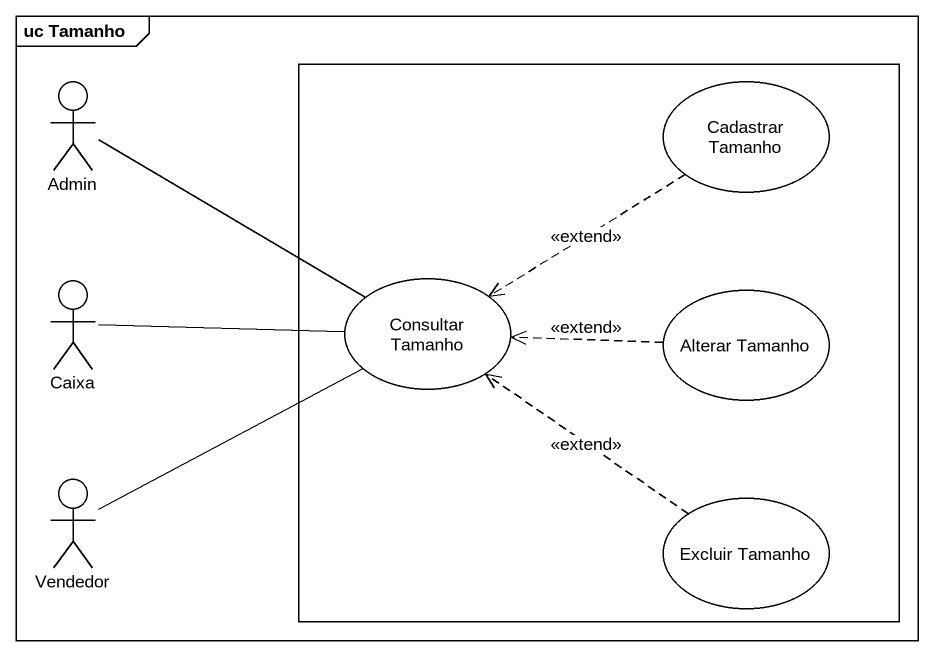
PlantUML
@startuml
mainframe uc Tamanho
rectangle " " as rectangle1 {
  usecase "Cadastrar Tamanho" as Cadastrar_Tamanho
  usecase "Consultar Tamanho" as Consultar_Tamanho
  usecase "Alterar Tamanho" as Alterar_Tamanho
  usecase "Excluir Tamanho" as Excluir_Tamanho
}
actor Admin
actor Caixa
actor Vendedor
Admin -right- Consultar_Tamanho
Cadastrar_Tamanho ..> Consultar_Tamanho : <<extend>>
Caixa -right- Consultar_Tamanho
Alterar_Tamanho .left.> Consultar_Tamanho : <<extend>>
Vendedor -up- Consultar_Tamanho
Excluir_Tamanho .up.> Consultar_Tamanho : <<extend>>
@enduml
